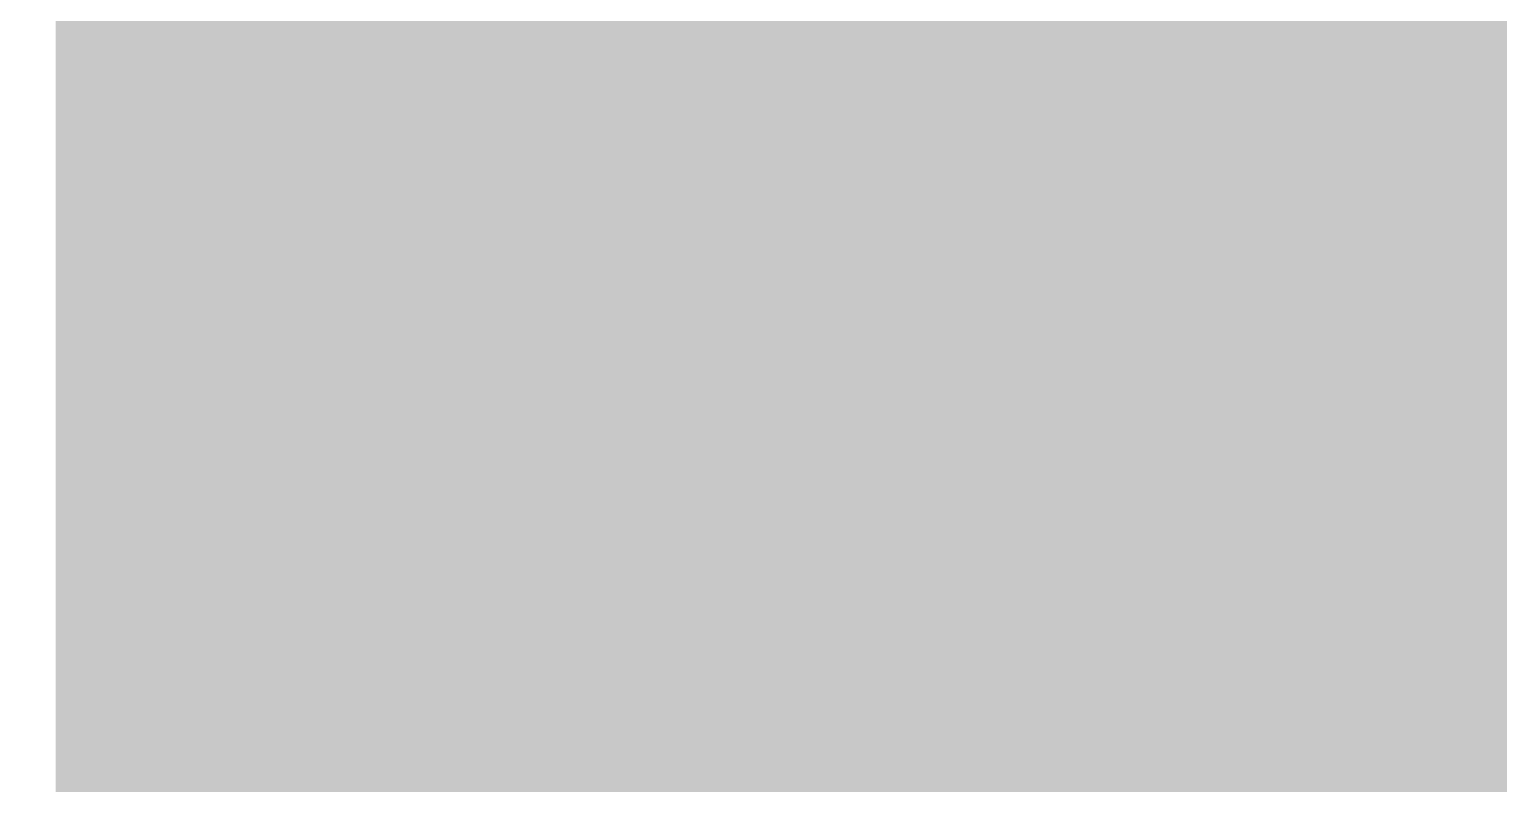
# Model space of a CAD drawing. Header units: inches. Extents: x -0.16 to 1.73, y -0.16 to 1.34.
# Drawn here: x 0.49852 to 0.50576, y 0.2984 to 0.30212 of the extents above; entities that cross this region are included whole.
import ezdxf

# ---------------------------------------------------------------- set-up
doc = ezdxf.new("R2010")
doc.units = ezdxf.units.IN
doc.header["$MEASUREMENT"] = 0
doc.layers.add('Top Layer', color=1, linetype='Continuous')

msp = doc.modelspace()

# ---------------------------------------------------------------- hatches: boundary and pattern name
at = {"layer": 'Top Layer'}
msp.add_hatch(color=1, dxfattribs=at).paths.add_polyline_path([(0.6629471, 0.5336076), (0.6629471, 0.4312656), (0.6579471, 0.4302711), (0.6577419, 0.4307664), (0.6538037, 0.4347046), (0.6486581, 0.436836), (0.6430885, 0.436836), (0.6379429, 0.4347046), (0.6340047, 0.4307664), (0.6318733, 0.4256208), (0.6318733, 0.4200512), (0.6340047, 0.4149056), (0.6342334, 0.4146769), (0.6343742, 0.4124705), (0.634379, 0.411748), (0.6346578, 0.4110874), (0.6346578, 0.3318516), (0.6342542, 0.331448), (0.6308032, 0.3283112), (0.6308032, 0.3283111), (0.6308031, 0.328311), (0.5975433, 0.328311), (0.5975433, 0.2976799), (0.5966669, 0.296769), (0.5925432, 0.294751), (0.5889581, 0.296236), (0.5833885, 0.296236), (0.5782429, 0.2941046), (0.5743047, 0.2901664), (0.5721733, 0.2850208), (0.5721733, 0.2794512), (0.5743047, 0.2743056), (0.5782429, 0.2703674), (0.5788114, 0.2701319), (0.5815801, 0.2673633), (0.5815803, 0.267363), (0.5860459, 0.2643793), (0.5889702, 0.2637975), (0.5895355, 0.2633497), (0.5975431, 0.2610706), (0.5975431, 0.2599608), (0.6018855, 0.2598344), (0.6028066, 0.2599415), (0.6036633, 0.2595866), (0.6045672, 0.259961), (0.6308033, 0.259961), (0.6308033, 0.3002802), (0.6315249, 0.3005833), (0.6344953, 0.3011742), (0.6381339, 0.3036054), (0.6538036, 0.3192752), (0.6538039, 0.3192754), (0.6562351, 0.322914), (0.6570888, 0.327206), (0.6570888, 0.4104736), (0.657701, 0.4118544), (0.6579471, 0.4120053), (0.6629471, 0.4092061), (0.6629471, 0.2667869), (0.6410725, 0.2449123), (0.5004667, 0.2449123), (0.4971258, 0.2499124), (0.4974733, 0.2507512), (0.4974733, 0.2563208), (0.4964578, 0.2587724), (0.4964578, 0.2587765), (0.4966104, 0.259027), (0.4981482, 0.268906), (0.4986483, 0.268906), (0.4986483, 0.2721185), (0.4989454, 0.2740271), (0.498821, 0.2745391), (0.4990227, 0.275026), (0.4986483, 0.2759299), (0.4986483, 0.302166), (0.4584247, 0.302166), (0.4583602, 0.3028969), (0.4583255, 0.3042168), (0.4580292, 0.304882), (0.4580292, 0.3315037), (0.4583255, 0.332169), (0.4583603, 0.3334911), (0.458407, 0.3340226), (0.4734048, 0.3340226), (0.4785417, 0.3350444), (0.4828966, 0.3379542), (0.4858064, 0.3423091), (0.4868282, 0.347446), (0.4858064, 0.3525829), (0.4833642, 0.3562379), (0.4841044, 0.3592062), (0.4852582, 0.3613733), (0.486682, 0.361467), (0.488401, 0.3614767), (0.4890635, 0.3617555), (0.5018712, 0.3617555), (0.5024925, 0.3614788), (0.5041942, 0.361434), (0.5054511, 0.3613234), (0.5063997, 0.3611659), (0.5065433, 0.3611275), (0.5065433, 0.3557543), (0.5398033, 0.3557543), (0.5398033, 0.3900377), (0.5065433, 0.3900377), (0.5065433, 0.3848145), (0.5063997, 0.3847761), (0.5054511, 0.3846186), (0.5041942, 0.384508), (0.5024926, 0.3844632), (0.5018713, 0.3841865), (0.4892441, 0.3841865), (0.4885986, 0.3844647), (0.4885963, 0.3844638), (0.488594, 0.3844648), (0.4850651, 0.3845124), (0.4849714, 0.3845171), (0.4837204, 0.3873072), (0.4832082, 0.3896106), (0.4858064, 0.3934991), (0.4868282, 0.398636), (0.4858064, 0.4037729), (0.4828966, 0.4081278), (0.4826374, 0.408301), (0.4824825, 0.4090999), (0.484059, 0.4135396), (0.4860978, 0.4137142), (0.4873128, 0.4137323), (0.4880025, 0.4140301), (0.5970622, 0.4140301), (0.600964, 0.4148062), (0.6042718, 0.4170164), (0.6478829, 0.4606275), (0.6500931, 0.4639353), (0.6508692, 0.4678371), (0.6508692, 0.5280626), (0.6583277, 0.5355211)])

doc.saveas('drawing.dxf')
